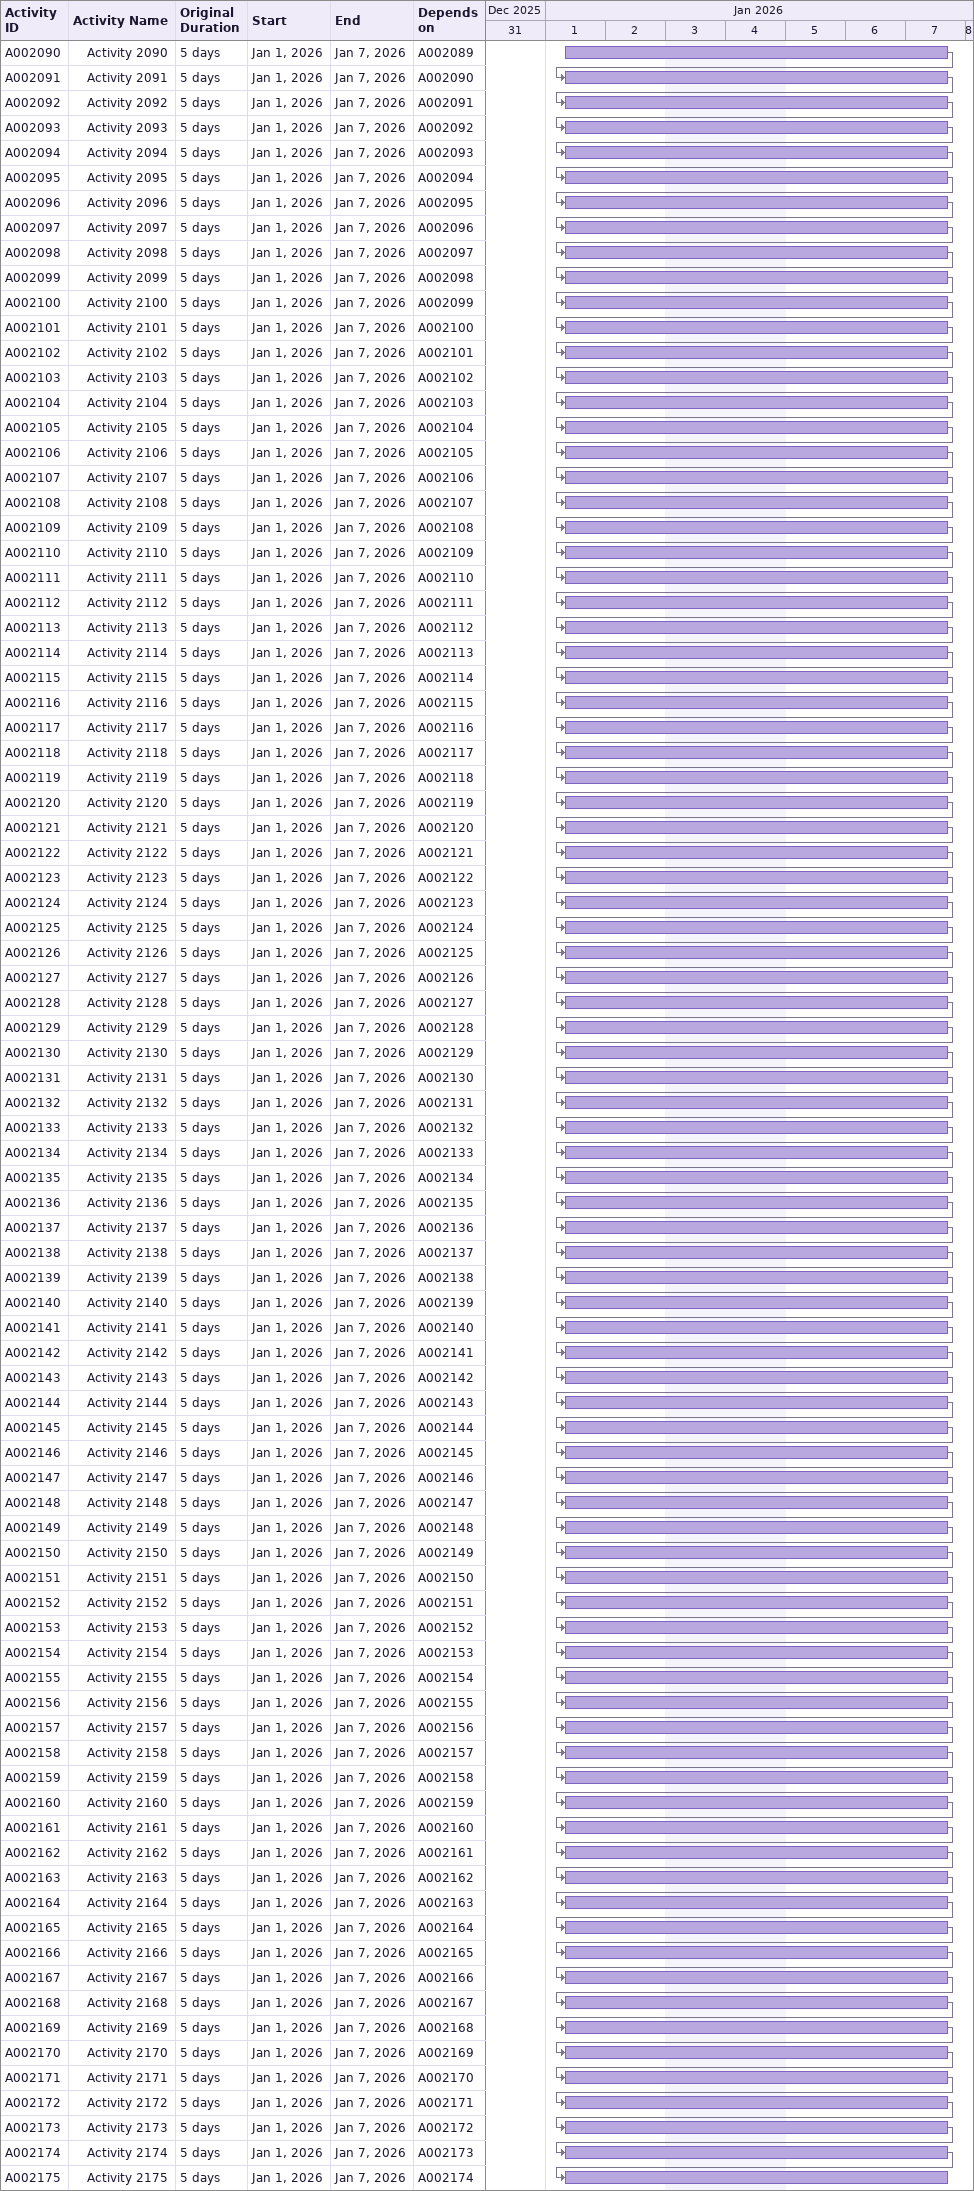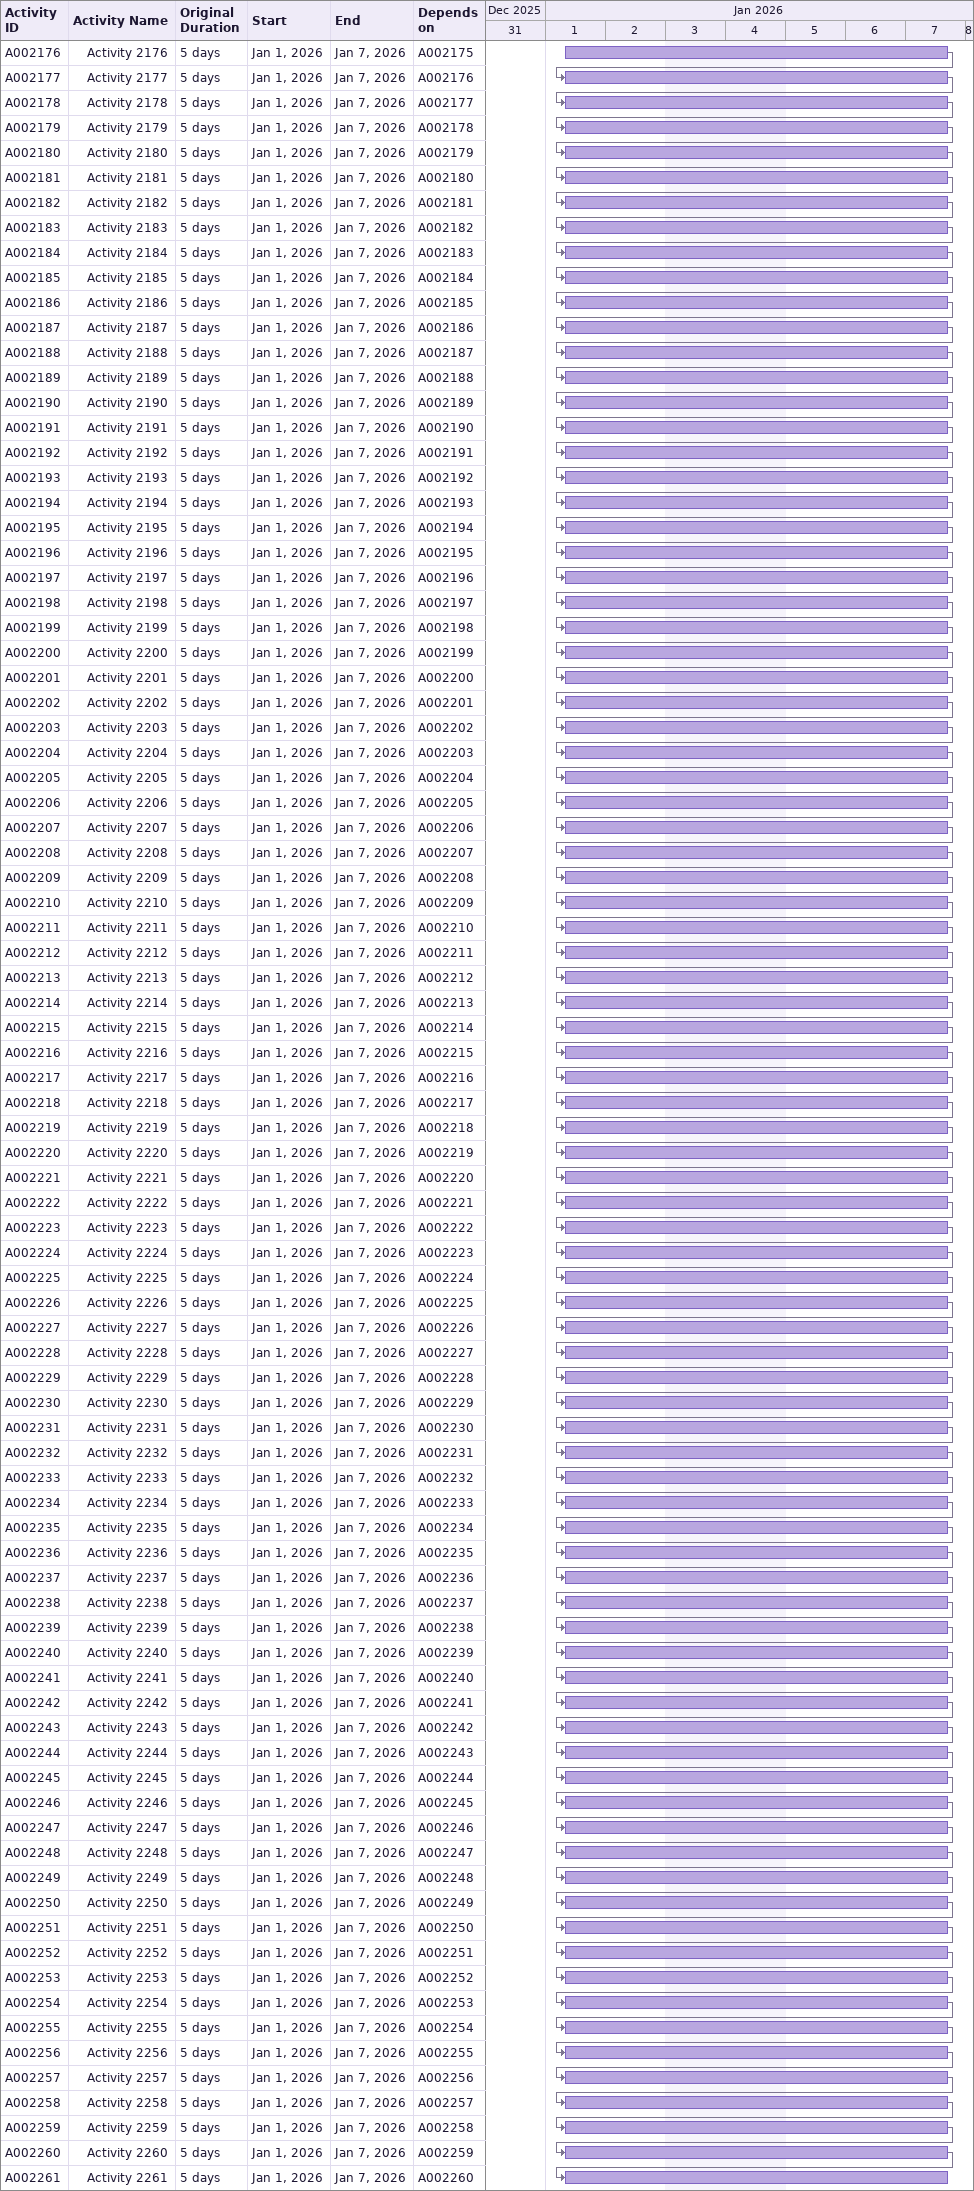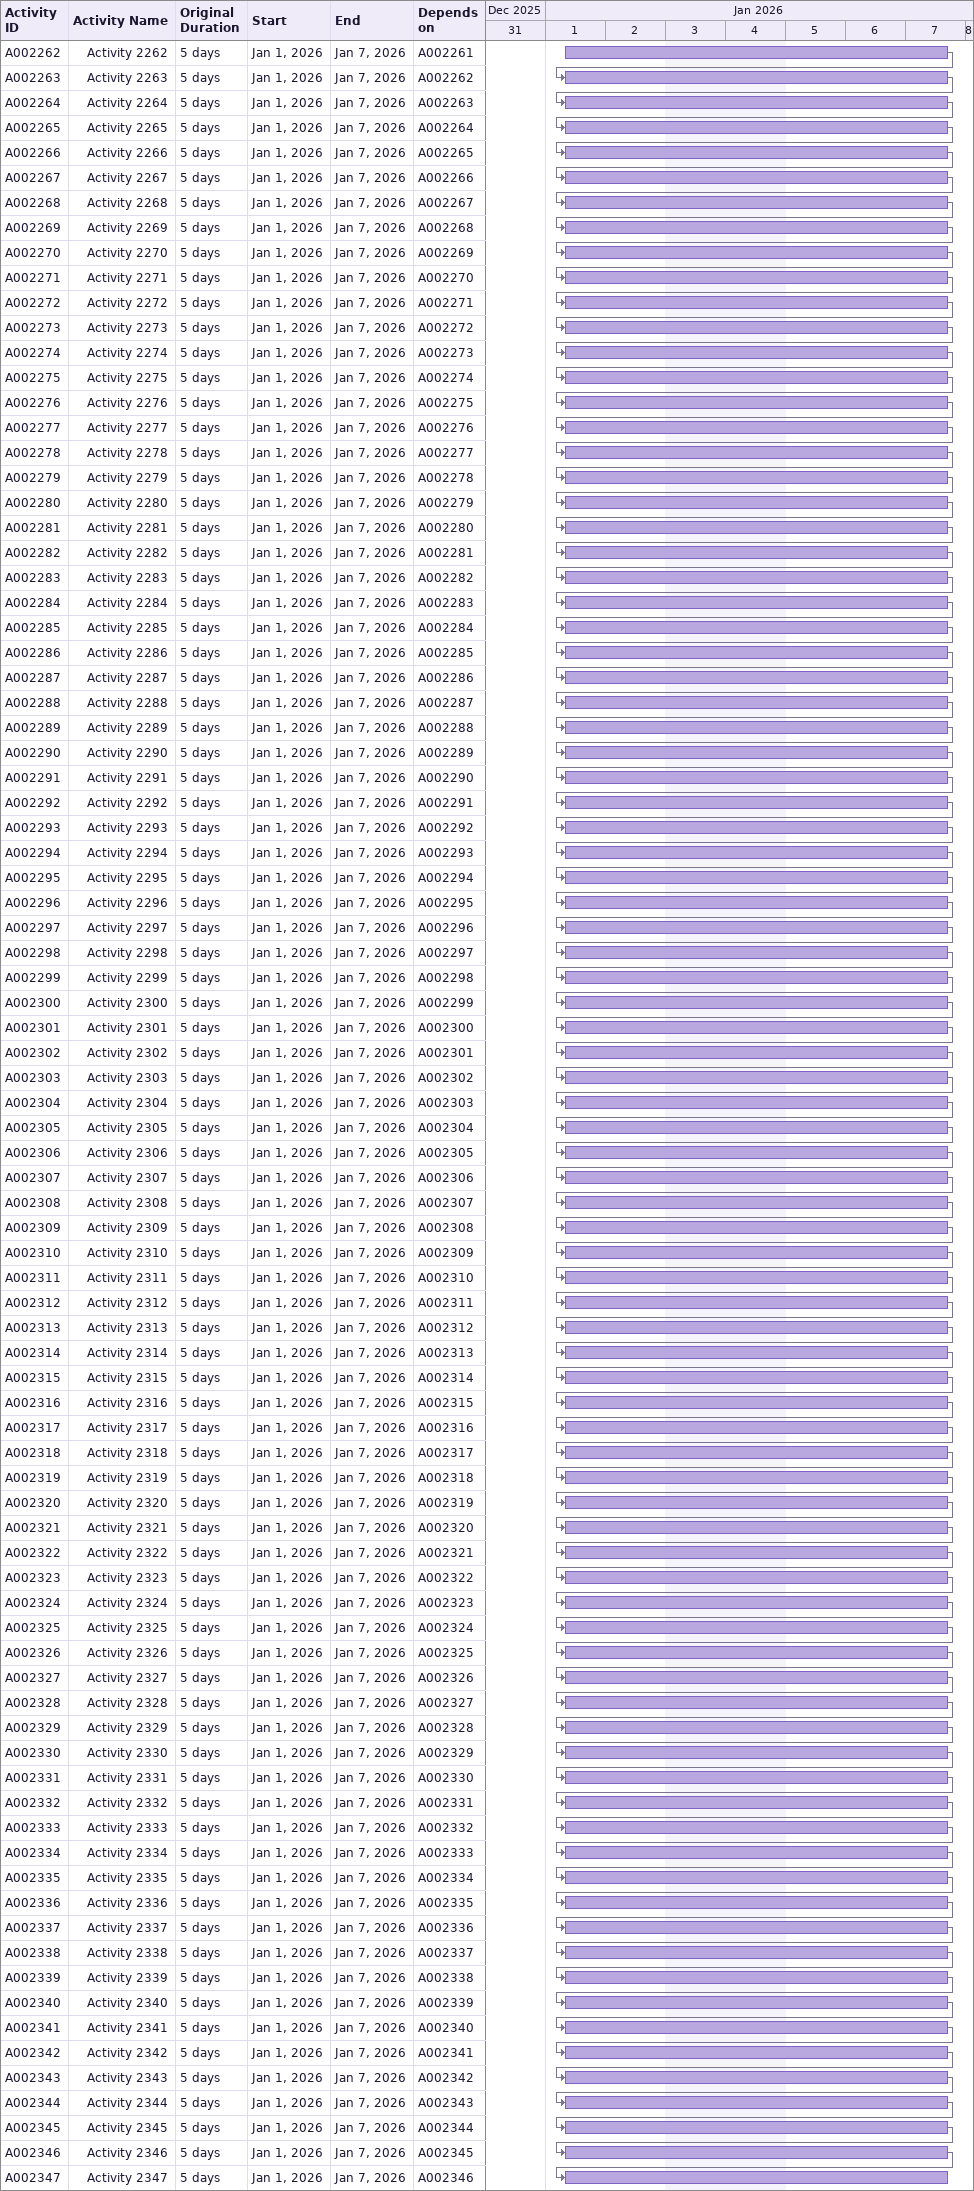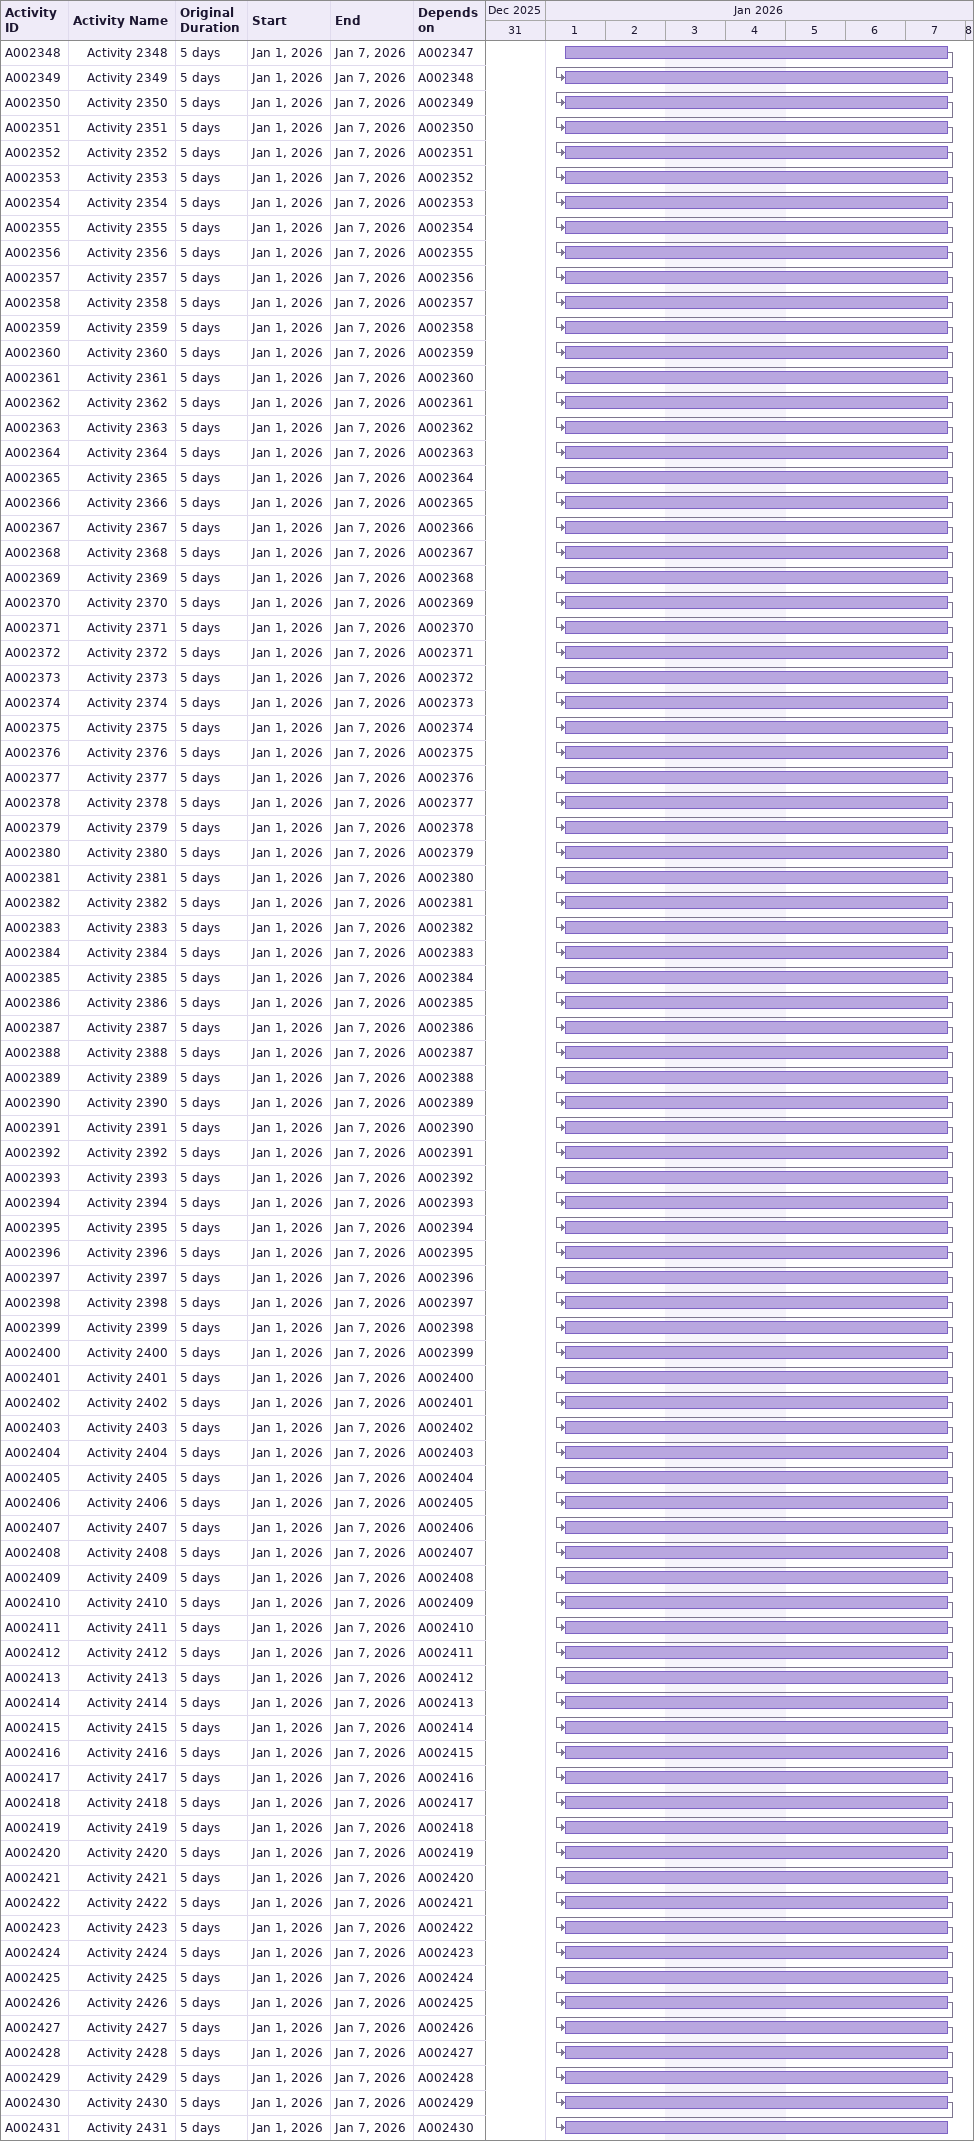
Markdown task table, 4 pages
| ID | Level | Task | Original duration | Start | Finish | Predecessors |
|---|---|---|---|---|---|---|
| A002090 | 2 | Activity 2090 | 5d | 2026-01-01 | 2026-01-07 | A002089 |
| A002091 | 2 | Activity 2091 | 5d | 2026-01-01 | 2026-01-07 | A002090 |
| A002092 | 2 | Activity 2092 | 5d | 2026-01-01 | 2026-01-07 | A002091 |
| A002093 | 2 | Activity 2093 | 5d | 2026-01-01 | 2026-01-07 | A002092 |
| A002094 | 2 | Activity 2094 | 5d | 2026-01-01 | 2026-01-07 | A002093 |
| A002095 | 2 | Activity 2095 | 5d | 2026-01-01 | 2026-01-07 | A002094 |
| A002096 | 2 | Activity 2096 | 5d | 2026-01-01 | 2026-01-07 | A002095 |
| A002097 | 2 | Activity 2097 | 5d | 2026-01-01 | 2026-01-07 | A002096 |
| A002098 | 2 | Activity 2098 | 5d | 2026-01-01 | 2026-01-07 | A002097 |
| A002099 | 2 | Activity 2099 | 5d | 2026-01-01 | 2026-01-07 | A002098 |
| A002100 | 2 | Activity 2100 | 5d | 2026-01-01 | 2026-01-07 | A002099 |
| A002101 | 2 | Activity 2101 | 5d | 2026-01-01 | 2026-01-07 | A002100 |
| A002102 | 2 | Activity 2102 | 5d | 2026-01-01 | 2026-01-07 | A002101 |
| A002103 | 2 | Activity 2103 | 5d | 2026-01-01 | 2026-01-07 | A002102 |
| A002104 | 2 | Activity 2104 | 5d | 2026-01-01 | 2026-01-07 | A002103 |
| A002105 | 2 | Activity 2105 | 5d | 2026-01-01 | 2026-01-07 | A002104 |
| A002106 | 2 | Activity 2106 | 5d | 2026-01-01 | 2026-01-07 | A002105 |
| A002107 | 2 | Activity 2107 | 5d | 2026-01-01 | 2026-01-07 | A002106 |
| A002108 | 2 | Activity 2108 | 5d | 2026-01-01 | 2026-01-07 | A002107 |
| A002109 | 2 | Activity 2109 | 5d | 2026-01-01 | 2026-01-07 | A002108 |
| A002110 | 2 | Activity 2110 | 5d | 2026-01-01 | 2026-01-07 | A002109 |
| A002111 | 2 | Activity 2111 | 5d | 2026-01-01 | 2026-01-07 | A002110 |
| A002112 | 2 | Activity 2112 | 5d | 2026-01-01 | 2026-01-07 | A002111 |
| A002113 | 2 | Activity 2113 | 5d | 2026-01-01 | 2026-01-07 | A002112 |
| A002114 | 2 | Activity 2114 | 5d | 2026-01-01 | 2026-01-07 | A002113 |
| A002115 | 2 | Activity 2115 | 5d | 2026-01-01 | 2026-01-07 | A002114 |
| A002116 | 2 | Activity 2116 | 5d | 2026-01-01 | 2026-01-07 | A002115 |
| A002117 | 2 | Activity 2117 | 5d | 2026-01-01 | 2026-01-07 | A002116 |
| A002118 | 2 | Activity 2118 | 5d | 2026-01-01 | 2026-01-07 | A002117 |
| A002119 | 2 | Activity 2119 | 5d | 2026-01-01 | 2026-01-07 | A002118 |
| A002120 | 2 | Activity 2120 | 5d | 2026-01-01 | 2026-01-07 | A002119 |
| A002121 | 2 | Activity 2121 | 5d | 2026-01-01 | 2026-01-07 | A002120 |
| A002122 | 2 | Activity 2122 | 5d | 2026-01-01 | 2026-01-07 | A002121 |
| A002123 | 2 | Activity 2123 | 5d | 2026-01-01 | 2026-01-07 | A002122 |
| A002124 | 2 | Activity 2124 | 5d | 2026-01-01 | 2026-01-07 | A002123 |
| A002125 | 2 | Activity 2125 | 5d | 2026-01-01 | 2026-01-07 | A002124 |
| A002126 | 2 | Activity 2126 | 5d | 2026-01-01 | 2026-01-07 | A002125 |
| A002127 | 2 | Activity 2127 | 5d | 2026-01-01 | 2026-01-07 | A002126 |
| A002128 | 2 | Activity 2128 | 5d | 2026-01-01 | 2026-01-07 | A002127 |
| A002129 | 2 | Activity 2129 | 5d | 2026-01-01 | 2026-01-07 | A002128 |
| A002130 | 2 | Activity 2130 | 5d | 2026-01-01 | 2026-01-07 | A002129 |
| A002131 | 2 | Activity 2131 | 5d | 2026-01-01 | 2026-01-07 | A002130 |
| A002132 | 2 | Activity 2132 | 5d | 2026-01-01 | 2026-01-07 | A002131 |
| A002133 | 2 | Activity 2133 | 5d | 2026-01-01 | 2026-01-07 | A002132 |
| A002134 | 2 | Activity 2134 | 5d | 2026-01-01 | 2026-01-07 | A002133 |
| A002135 | 2 | Activity 2135 | 5d | 2026-01-01 | 2026-01-07 | A002134 |
| A002136 | 2 | Activity 2136 | 5d | 2026-01-01 | 2026-01-07 | A002135 |
| A002137 | 2 | Activity 2137 | 5d | 2026-01-01 | 2026-01-07 | A002136 |
| A002138 | 2 | Activity 2138 | 5d | 2026-01-01 | 2026-01-07 | A002137 |
| A002139 | 2 | Activity 2139 | 5d | 2026-01-01 | 2026-01-07 | A002138 |
| A002140 | 2 | Activity 2140 | 5d | 2026-01-01 | 2026-01-07 | A002139 |
| A002141 | 2 | Activity 2141 | 5d | 2026-01-01 | 2026-01-07 | A002140 |
| A002142 | 2 | Activity 2142 | 5d | 2026-01-01 | 2026-01-07 | A002141 |
| A002143 | 2 | Activity 2143 | 5d | 2026-01-01 | 2026-01-07 | A002142 |
| A002144 | 2 | Activity 2144 | 5d | 2026-01-01 | 2026-01-07 | A002143 |
| A002145 | 2 | Activity 2145 | 5d | 2026-01-01 | 2026-01-07 | A002144 |
| A002146 | 2 | Activity 2146 | 5d | 2026-01-01 | 2026-01-07 | A002145 |
| A002147 | 2 | Activity 2147 | 5d | 2026-01-01 | 2026-01-07 | A002146 |
| A002148 | 2 | Activity 2148 | 5d | 2026-01-01 | 2026-01-07 | A002147 |
| A002149 | 2 | Activity 2149 | 5d | 2026-01-01 | 2026-01-07 | A002148 |
| A002150 | 2 | Activity 2150 | 5d | 2026-01-01 | 2026-01-07 | A002149 |
| A002151 | 2 | Activity 2151 | 5d | 2026-01-01 | 2026-01-07 | A002150 |
| A002152 | 2 | Activity 2152 | 5d | 2026-01-01 | 2026-01-07 | A002151 |
| A002153 | 2 | Activity 2153 | 5d | 2026-01-01 | 2026-01-07 | A002152 |
| A002154 | 2 | Activity 2154 | 5d | 2026-01-01 | 2026-01-07 | A002153 |
| A002155 | 2 | Activity 2155 | 5d | 2026-01-01 | 2026-01-07 | A002154 |
| A002156 | 2 | Activity 2156 | 5d | 2026-01-01 | 2026-01-07 | A002155 |
| A002157 | 2 | Activity 2157 | 5d | 2026-01-01 | 2026-01-07 | A002156 |
| A002158 | 2 | Activity 2158 | 5d | 2026-01-01 | 2026-01-07 | A002157 |
| A002159 | 2 | Activity 2159 | 5d | 2026-01-01 | 2026-01-07 | A002158 |
| A002160 | 2 | Activity 2160 | 5d | 2026-01-01 | 2026-01-07 | A002159 |
| A002161 | 2 | Activity 2161 | 5d | 2026-01-01 | 2026-01-07 | A002160 |
| A002162 | 2 | Activity 2162 | 5d | 2026-01-01 | 2026-01-07 | A002161 |
| A002163 | 2 | Activity 2163 | 5d | 2026-01-01 | 2026-01-07 | A002162 |
| A002164 | 2 | Activity 2164 | 5d | 2026-01-01 | 2026-01-07 | A002163 |
| A002165 | 2 | Activity 2165 | 5d | 2026-01-01 | 2026-01-07 | A002164 |
| A002166 | 2 | Activity 2166 | 5d | 2026-01-01 | 2026-01-07 | A002165 |
| A002167 | 2 | Activity 2167 | 5d | 2026-01-01 | 2026-01-07 | A002166 |
| A002168 | 2 | Activity 2168 | 5d | 2026-01-01 | 2026-01-07 | A002167 |
| A002169 | 2 | Activity 2169 | 5d | 2026-01-01 | 2026-01-07 | A002168 |
| A002170 | 2 | Activity 2170 | 5d | 2026-01-01 | 2026-01-07 | A002169 |
| A002171 | 2 | Activity 2171 | 5d | 2026-01-01 | 2026-01-07 | A002170 |
| A002172 | 2 | Activity 2172 | 5d | 2026-01-01 | 2026-01-07 | A002171 |
| A002173 | 2 | Activity 2173 | 5d | 2026-01-01 | 2026-01-07 | A002172 |
| A002174 | 2 | Activity 2174 | 5d | 2026-01-01 | 2026-01-07 | A002173 |
| A002175 | 2 | Activity 2175 | 5d | 2026-01-01 | 2026-01-07 | A002174 |
| A002176 | 2 | Activity 2176 | 5d | 2026-01-01 | 2026-01-07 | A002175 |
| A002177 | 2 | Activity 2177 | 5d | 2026-01-01 | 2026-01-07 | A002176 |
| A002178 | 2 | Activity 2178 | 5d | 2026-01-01 | 2026-01-07 | A002177 |
| A002179 | 2 | Activity 2179 | 5d | 2026-01-01 | 2026-01-07 | A002178 |
| A002180 | 2 | Activity 2180 | 5d | 2026-01-01 | 2026-01-07 | A002179 |
| A002181 | 2 | Activity 2181 | 5d | 2026-01-01 | 2026-01-07 | A002180 |
| A002182 | 2 | Activity 2182 | 5d | 2026-01-01 | 2026-01-07 | A002181 |
| A002183 | 2 | Activity 2183 | 5d | 2026-01-01 | 2026-01-07 | A002182 |
| A002184 | 2 | Activity 2184 | 5d | 2026-01-01 | 2026-01-07 | A002183 |
| A002185 | 2 | Activity 2185 | 5d | 2026-01-01 | 2026-01-07 | A002184 |
| A002186 | 2 | Activity 2186 | 5d | 2026-01-01 | 2026-01-07 | A002185 |
| A002187 | 2 | Activity 2187 | 5d | 2026-01-01 | 2026-01-07 | A002186 |
| A002188 | 2 | Activity 2188 | 5d | 2026-01-01 | 2026-01-07 | A002187 |
| A002189 | 2 | Activity 2189 | 5d | 2026-01-01 | 2026-01-07 | A002188 |
| A002190 | 2 | Activity 2190 | 5d | 2026-01-01 | 2026-01-07 | A002189 |
| A002191 | 2 | Activity 2191 | 5d | 2026-01-01 | 2026-01-07 | A002190 |
| A002192 | 2 | Activity 2192 | 5d | 2026-01-01 | 2026-01-07 | A002191 |
| A002193 | 2 | Activity 2193 | 5d | 2026-01-01 | 2026-01-07 | A002192 |
| A002194 | 2 | Activity 2194 | 5d | 2026-01-01 | 2026-01-07 | A002193 |
| A002195 | 2 | Activity 2195 | 5d | 2026-01-01 | 2026-01-07 | A002194 |
| A002196 | 2 | Activity 2196 | 5d | 2026-01-01 | 2026-01-07 | A002195 |
| A002197 | 2 | Activity 2197 | 5d | 2026-01-01 | 2026-01-07 | A002196 |
| A002198 | 2 | Activity 2198 | 5d | 2026-01-01 | 2026-01-07 | A002197 |
| A002199 | 2 | Activity 2199 | 5d | 2026-01-01 | 2026-01-07 | A002198 |
| A002200 | 2 | Activity 2200 | 5d | 2026-01-01 | 2026-01-07 | A002199 |
| A002201 | 2 | Activity 2201 | 5d | 2026-01-01 | 2026-01-07 | A002200 |
| A002202 | 2 | Activity 2202 | 5d | 2026-01-01 | 2026-01-07 | A002201 |
| A002203 | 2 | Activity 2203 | 5d | 2026-01-01 | 2026-01-07 | A002202 |
| A002204 | 2 | Activity 2204 | 5d | 2026-01-01 | 2026-01-07 | A002203 |
| A002205 | 2 | Activity 2205 | 5d | 2026-01-01 | 2026-01-07 | A002204 |
| A002206 | 2 | Activity 2206 | 5d | 2026-01-01 | 2026-01-07 | A002205 |
| A002207 | 2 | Activity 2207 | 5d | 2026-01-01 | 2026-01-07 | A002206 |
| A002208 | 2 | Activity 2208 | 5d | 2026-01-01 | 2026-01-07 | A002207 |
| A002209 | 2 | Activity 2209 | 5d | 2026-01-01 | 2026-01-07 | A002208 |
| A002210 | 2 | Activity 2210 | 5d | 2026-01-01 | 2026-01-07 | A002209 |
| A002211 | 2 | Activity 2211 | 5d | 2026-01-01 | 2026-01-07 | A002210 |
| A002212 | 2 | Activity 2212 | 5d | 2026-01-01 | 2026-01-07 | A002211 |
| A002213 | 2 | Activity 2213 | 5d | 2026-01-01 | 2026-01-07 | A002212 |
| A002214 | 2 | Activity 2214 | 5d | 2026-01-01 | 2026-01-07 | A002213 |
| A002215 | 2 | Activity 2215 | 5d | 2026-01-01 | 2026-01-07 | A002214 |
| A002216 | 2 | Activity 2216 | 5d | 2026-01-01 | 2026-01-07 | A002215 |
| A002217 | 2 | Activity 2217 | 5d | 2026-01-01 | 2026-01-07 | A002216 |
| A002218 | 2 | Activity 2218 | 5d | 2026-01-01 | 2026-01-07 | A002217 |
| A002219 | 2 | Activity 2219 | 5d | 2026-01-01 | 2026-01-07 | A002218 |
| A002220 | 2 | Activity 2220 | 5d | 2026-01-01 | 2026-01-07 | A002219 |
| A002221 | 2 | Activity 2221 | 5d | 2026-01-01 | 2026-01-07 | A002220 |
| A002222 | 2 | Activity 2222 | 5d | 2026-01-01 | 2026-01-07 | A002221 |
| A002223 | 2 | Activity 2223 | 5d | 2026-01-01 | 2026-01-07 | A002222 |
| A002224 | 2 | Activity 2224 | 5d | 2026-01-01 | 2026-01-07 | A002223 |
| A002225 | 2 | Activity 2225 | 5d | 2026-01-01 | 2026-01-07 | A002224 |
| A002226 | 2 | Activity 2226 | 5d | 2026-01-01 | 2026-01-07 | A002225 |
| A002227 | 2 | Activity 2227 | 5d | 2026-01-01 | 2026-01-07 | A002226 |
| A002228 | 2 | Activity 2228 | 5d | 2026-01-01 | 2026-01-07 | A002227 |
| A002229 | 2 | Activity 2229 | 5d | 2026-01-01 | 2026-01-07 | A002228 |
| A002230 | 2 | Activity 2230 | 5d | 2026-01-01 | 2026-01-07 | A002229 |
| A002231 | 2 | Activity 2231 | 5d | 2026-01-01 | 2026-01-07 | A002230 |
| A002232 | 2 | Activity 2232 | 5d | 2026-01-01 | 2026-01-07 | A002231 |
| A002233 | 2 | Activity 2233 | 5d | 2026-01-01 | 2026-01-07 | A002232 |
| A002234 | 2 | Activity 2234 | 5d | 2026-01-01 | 2026-01-07 | A002233 |
| A002235 | 2 | Activity 2235 | 5d | 2026-01-01 | 2026-01-07 | A002234 |
| A002236 | 2 | Activity 2236 | 5d | 2026-01-01 | 2026-01-07 | A002235 |
| A002237 | 2 | Activity 2237 | 5d | 2026-01-01 | 2026-01-07 | A002236 |
| A002238 | 2 | Activity 2238 | 5d | 2026-01-01 | 2026-01-07 | A002237 |
| A002239 | 2 | Activity 2239 | 5d | 2026-01-01 | 2026-01-07 | A002238 |
| A002240 | 2 | Activity 2240 | 5d | 2026-01-01 | 2026-01-07 | A002239 |
| A002241 | 2 | Activity 2241 | 5d | 2026-01-01 | 2026-01-07 | A002240 |
| A002242 | 2 | Activity 2242 | 5d | 2026-01-01 | 2026-01-07 | A002241 |
| A002243 | 2 | Activity 2243 | 5d | 2026-01-01 | 2026-01-07 | A002242 |
| A002244 | 2 | Activity 2244 | 5d | 2026-01-01 | 2026-01-07 | A002243 |
| A002245 | 2 | Activity 2245 | 5d | 2026-01-01 | 2026-01-07 | A002244 |
| A002246 | 2 | Activity 2246 | 5d | 2026-01-01 | 2026-01-07 | A002245 |
| A002247 | 2 | Activity 2247 | 5d | 2026-01-01 | 2026-01-07 | A002246 |
| A002248 | 2 | Activity 2248 | 5d | 2026-01-01 | 2026-01-07 | A002247 |
| A002249 | 2 | Activity 2249 | 5d | 2026-01-01 | 2026-01-07 | A002248 |
| A002250 | 2 | Activity 2250 | 5d | 2026-01-01 | 2026-01-07 | A002249 |
| A002251 | 2 | Activity 2251 | 5d | 2026-01-01 | 2026-01-07 | A002250 |
| A002252 | 2 | Activity 2252 | 5d | 2026-01-01 | 2026-01-07 | A002251 |
| A002253 | 2 | Activity 2253 | 5d | 2026-01-01 | 2026-01-07 | A002252 |
| A002254 | 2 | Activity 2254 | 5d | 2026-01-01 | 2026-01-07 | A002253 |
| A002255 | 2 | Activity 2255 | 5d | 2026-01-01 | 2026-01-07 | A002254 |
| A002256 | 2 | Activity 2256 | 5d | 2026-01-01 | 2026-01-07 | A002255 |
| A002257 | 2 | Activity 2257 | 5d | 2026-01-01 | 2026-01-07 | A002256 |
| A002258 | 2 | Activity 2258 | 5d | 2026-01-01 | 2026-01-07 | A002257 |
| A002259 | 2 | Activity 2259 | 5d | 2026-01-01 | 2026-01-07 | A002258 |
| A002260 | 2 | Activity 2260 | 5d | 2026-01-01 | 2026-01-07 | A002259 |
| A002261 | 2 | Activity 2261 | 5d | 2026-01-01 | 2026-01-07 | A002260 |
| A002262 | 2 | Activity 2262 | 5d | 2026-01-01 | 2026-01-07 | A002261 |
| A002263 | 2 | Activity 2263 | 5d | 2026-01-01 | 2026-01-07 | A002262 |
| A002264 | 2 | Activity 2264 | 5d | 2026-01-01 | 2026-01-07 | A002263 |
| A002265 | 2 | Activity 2265 | 5d | 2026-01-01 | 2026-01-07 | A002264 |
| A002266 | 2 | Activity 2266 | 5d | 2026-01-01 | 2026-01-07 | A002265 |
| A002267 | 2 | Activity 2267 | 5d | 2026-01-01 | 2026-01-07 | A002266 |
| A002268 | 2 | Activity 2268 | 5d | 2026-01-01 | 2026-01-07 | A002267 |
| A002269 | 2 | Activity 2269 | 5d | 2026-01-01 | 2026-01-07 | A002268 |
| A002270 | 2 | Activity 2270 | 5d | 2026-01-01 | 2026-01-07 | A002269 |
| A002271 | 2 | Activity 2271 | 5d | 2026-01-01 | 2026-01-07 | A002270 |
| A002272 | 2 | Activity 2272 | 5d | 2026-01-01 | 2026-01-07 | A002271 |
| A002273 | 2 | Activity 2273 | 5d | 2026-01-01 | 2026-01-07 | A002272 |
| A002274 | 2 | Activity 2274 | 5d | 2026-01-01 | 2026-01-07 | A002273 |
| A002275 | 2 | Activity 2275 | 5d | 2026-01-01 | 2026-01-07 | A002274 |
| A002276 | 2 | Activity 2276 | 5d | 2026-01-01 | 2026-01-07 | A002275 |
| A002277 | 2 | Activity 2277 | 5d | 2026-01-01 | 2026-01-07 | A002276 |
| A002278 | 2 | Activity 2278 | 5d | 2026-01-01 | 2026-01-07 | A002277 |
| A002279 | 2 | Activity 2279 | 5d | 2026-01-01 | 2026-01-07 | A002278 |
| A002280 | 2 | Activity 2280 | 5d | 2026-01-01 | 2026-01-07 | A002279 |
| A002281 | 2 | Activity 2281 | 5d | 2026-01-01 | 2026-01-07 | A002280 |
| A002282 | 2 | Activity 2282 | 5d | 2026-01-01 | 2026-01-07 | A002281 |
| A002283 | 2 | Activity 2283 | 5d | 2026-01-01 | 2026-01-07 | A002282 |
| A002284 | 2 | Activity 2284 | 5d | 2026-01-01 | 2026-01-07 | A002283 |
| A002285 | 2 | Activity 2285 | 5d | 2026-01-01 | 2026-01-07 | A002284 |
| A002286 | 2 | Activity 2286 | 5d | 2026-01-01 | 2026-01-07 | A002285 |
| A002287 | 2 | Activity 2287 | 5d | 2026-01-01 | 2026-01-07 | A002286 |
| A002288 | 2 | Activity 2288 | 5d | 2026-01-01 | 2026-01-07 | A002287 |
| A002289 | 2 | Activity 2289 | 5d | 2026-01-01 | 2026-01-07 | A002288 |
| A002290 | 2 | Activity 2290 | 5d | 2026-01-01 | 2026-01-07 | A002289 |
| A002291 | 2 | Activity 2291 | 5d | 2026-01-01 | 2026-01-07 | A002290 |
| A002292 | 2 | Activity 2292 | 5d | 2026-01-01 | 2026-01-07 | A002291 |
| A002293 | 2 | Activity 2293 | 5d | 2026-01-01 | 2026-01-07 | A002292 |
| A002294 | 2 | Activity 2294 | 5d | 2026-01-01 | 2026-01-07 | A002293 |
| A002295 | 2 | Activity 2295 | 5d | 2026-01-01 | 2026-01-07 | A002294 |
| A002296 | 2 | Activity 2296 | 5d | 2026-01-01 | 2026-01-07 | A002295 |
| A002297 | 2 | Activity 2297 | 5d | 2026-01-01 | 2026-01-07 | A002296 |
| A002298 | 2 | Activity 2298 | 5d | 2026-01-01 | 2026-01-07 | A002297 |
| A002299 | 2 | Activity 2299 | 5d | 2026-01-01 | 2026-01-07 | A002298 |
| A002300 | 2 | Activity 2300 | 5d | 2026-01-01 | 2026-01-07 | A002299 |
| A002301 | 2 | Activity 2301 | 5d | 2026-01-01 | 2026-01-07 | A002300 |
| A002302 | 2 | Activity 2302 | 5d | 2026-01-01 | 2026-01-07 | A002301 |
| A002303 | 2 | Activity 2303 | 5d | 2026-01-01 | 2026-01-07 | A002302 |
| A002304 | 2 | Activity 2304 | 5d | 2026-01-01 | 2026-01-07 | A002303 |
| A002305 | 2 | Activity 2305 | 5d | 2026-01-01 | 2026-01-07 | A002304 |
| A002306 | 2 | Activity 2306 | 5d | 2026-01-01 | 2026-01-07 | A002305 |
| A002307 | 2 | Activity 2307 | 5d | 2026-01-01 | 2026-01-07 | A002306 |
| A002308 | 2 | Activity 2308 | 5d | 2026-01-01 | 2026-01-07 | A002307 |
| A002309 | 2 | Activity 2309 | 5d | 2026-01-01 | 2026-01-07 | A002308 |
| A002310 | 2 | Activity 2310 | 5d | 2026-01-01 | 2026-01-07 | A002309 |
| A002311 | 2 | Activity 2311 | 5d | 2026-01-01 | 2026-01-07 | A002310 |
| A002312 | 2 | Activity 2312 | 5d | 2026-01-01 | 2026-01-07 | A002311 |
| A002313 | 2 | Activity 2313 | 5d | 2026-01-01 | 2026-01-07 | A002312 |
| A002314 | 2 | Activity 2314 | 5d | 2026-01-01 | 2026-01-07 | A002313 |
| A002315 | 2 | Activity 2315 | 5d | 2026-01-01 | 2026-01-07 | A002314 |
| A002316 | 2 | Activity 2316 | 5d | 2026-01-01 | 2026-01-07 | A002315 |
| A002317 | 2 | Activity 2317 | 5d | 2026-01-01 | 2026-01-07 | A002316 |
| A002318 | 2 | Activity 2318 | 5d | 2026-01-01 | 2026-01-07 | A002317 |
| A002319 | 2 | Activity 2319 | 5d | 2026-01-01 | 2026-01-07 | A002318 |
| A002320 | 2 | Activity 2320 | 5d | 2026-01-01 | 2026-01-07 | A002319 |
| A002321 | 2 | Activity 2321 | 5d | 2026-01-01 | 2026-01-07 | A002320 |
| A002322 | 2 | Activity 2322 | 5d | 2026-01-01 | 2026-01-07 | A002321 |
| A002323 | 2 | Activity 2323 | 5d | 2026-01-01 | 2026-01-07 | A002322 |
| A002324 | 2 | Activity 2324 | 5d | 2026-01-01 | 2026-01-07 | A002323 |
| A002325 | 2 | Activity 2325 | 5d | 2026-01-01 | 2026-01-07 | A002324 |
| A002326 | 2 | Activity 2326 | 5d | 2026-01-01 | 2026-01-07 | A002325 |
| A002327 | 2 | Activity 2327 | 5d | 2026-01-01 | 2026-01-07 | A002326 |
| A002328 | 2 | Activity 2328 | 5d | 2026-01-01 | 2026-01-07 | A002327 |
| A002329 | 2 | Activity 2329 | 5d | 2026-01-01 | 2026-01-07 | A002328 |
| A002330 | 2 | Activity 2330 | 5d | 2026-01-01 | 2026-01-07 | A002329 |
| A002331 | 2 | Activity 2331 | 5d | 2026-01-01 | 2026-01-07 | A002330 |
| A002332 | 2 | Activity 2332 | 5d | 2026-01-01 | 2026-01-07 | A002331 |
| A002333 | 2 | Activity 2333 | 5d | 2026-01-01 | 2026-01-07 | A002332 |
| A002334 | 2 | Activity 2334 | 5d | 2026-01-01 | 2026-01-07 | A002333 |
| A002335 | 2 | Activity 2335 | 5d | 2026-01-01 | 2026-01-07 | A002334 |
| A002336 | 2 | Activity 2336 | 5d | 2026-01-01 | 2026-01-07 | A002335 |
| A002337 | 2 | Activity 2337 | 5d | 2026-01-01 | 2026-01-07 | A002336 |
| A002338 | 2 | Activity 2338 | 5d | 2026-01-01 | 2026-01-07 | A002337 |
| A002339 | 2 | Activity 2339 | 5d | 2026-01-01 | 2026-01-07 | A002338 |
| A002340 | 2 | Activity 2340 | 5d | 2026-01-01 | 2026-01-07 | A002339 |
| A002341 | 2 | Activity 2341 | 5d | 2026-01-01 | 2026-01-07 | A002340 |
| A002342 | 2 | Activity 2342 | 5d | 2026-01-01 | 2026-01-07 | A002341 |
| A002343 | 2 | Activity 2343 | 5d | 2026-01-01 | 2026-01-07 | A002342 |
| A002344 | 2 | Activity 2344 | 5d | 2026-01-01 | 2026-01-07 | A002343 |
| A002345 | 2 | Activity 2345 | 5d | 2026-01-01 | 2026-01-07 | A002344 |
| A002346 | 2 | Activity 2346 | 5d | 2026-01-01 | 2026-01-07 | A002345 |
| A002347 | 2 | Activity 2347 | 5d | 2026-01-01 | 2026-01-07 | A002346 |
| A002348 | 2 | Activity 2348 | 5d | 2026-01-01 | 2026-01-07 | A002347 |
| A002349 | 2 | Activity 2349 | 5d | 2026-01-01 | 2026-01-07 | A002348 |
| A002350 | 2 | Activity 2350 | 5d | 2026-01-01 | 2026-01-07 | A002349 |
| A002351 | 2 | Activity 2351 | 5d | 2026-01-01 | 2026-01-07 | A002350 |
| A002352 | 2 | Activity 2352 | 5d | 2026-01-01 | 2026-01-07 | A002351 |
| A002353 | 2 | Activity 2353 | 5d | 2026-01-01 | 2026-01-07 | A002352 |
| A002354 | 2 | Activity 2354 | 5d | 2026-01-01 | 2026-01-07 | A002353 |
| A002355 | 2 | Activity 2355 | 5d | 2026-01-01 | 2026-01-07 | A002354 |
| A002356 | 2 | Activity 2356 | 5d | 2026-01-01 | 2026-01-07 | A002355 |
| A002357 | 2 | Activity 2357 | 5d | 2026-01-01 | 2026-01-07 | A002356 |
| A002358 | 2 | Activity 2358 | 5d | 2026-01-01 | 2026-01-07 | A002357 |
| A002359 | 2 | Activity 2359 | 5d | 2026-01-01 | 2026-01-07 | A002358 |
| A002360 | 2 | Activity 2360 | 5d | 2026-01-01 | 2026-01-07 | A002359 |
| A002361 | 2 | Activity 2361 | 5d | 2026-01-01 | 2026-01-07 | A002360 |
| A002362 | 2 | Activity 2362 | 5d | 2026-01-01 | 2026-01-07 | A002361 |
| A002363 | 2 | Activity 2363 | 5d | 2026-01-01 | 2026-01-07 | A002362 |
| A002364 | 2 | Activity 2364 | 5d | 2026-01-01 | 2026-01-07 | A002363 |
| A002365 | 2 | Activity 2365 | 5d | 2026-01-01 | 2026-01-07 | A002364 |
| A002366 | 2 | Activity 2366 | 5d | 2026-01-01 | 2026-01-07 | A002365 |
| A002367 | 2 | Activity 2367 | 5d | 2026-01-01 | 2026-01-07 | A002366 |
| A002368 | 2 | Activity 2368 | 5d | 2026-01-01 | 2026-01-07 | A002367 |
| A002369 | 2 | Activity 2369 | 5d | 2026-01-01 | 2026-01-07 | A002368 |
| A002370 | 2 | Activity 2370 | 5d | 2026-01-01 | 2026-01-07 | A002369 |
| A002371 | 2 | Activity 2371 | 5d | 2026-01-01 | 2026-01-07 | A002370 |
| A002372 | 2 | Activity 2372 | 5d | 2026-01-01 | 2026-01-07 | A002371 |
| A002373 | 2 | Activity 2373 | 5d | 2026-01-01 | 2026-01-07 | A002372 |
| A002374 | 2 | Activity 2374 | 5d | 2026-01-01 | 2026-01-07 | A002373 |
| A002375 | 2 | Activity 2375 | 5d | 2026-01-01 | 2026-01-07 | A002374 |
| A002376 | 2 | Activity 2376 | 5d | 2026-01-01 | 2026-01-07 | A002375 |
| A002377 | 2 | Activity 2377 | 5d | 2026-01-01 | 2026-01-07 | A002376 |
| A002378 | 2 | Activity 2378 | 5d | 2026-01-01 | 2026-01-07 | A002377 |
| A002379 | 2 | Activity 2379 | 5d | 2026-01-01 | 2026-01-07 | A002378 |
| A002380 | 2 | Activity 2380 | 5d | 2026-01-01 | 2026-01-07 | A002379 |
| A002381 | 2 | Activity 2381 | 5d | 2026-01-01 | 2026-01-07 | A002380 |
| A002382 | 2 | Activity 2382 | 5d | 2026-01-01 | 2026-01-07 | A002381 |
| A002383 | 2 | Activity 2383 | 5d | 2026-01-01 | 2026-01-07 | A002382 |
| A002384 | 2 | Activity 2384 | 5d | 2026-01-01 | 2026-01-07 | A002383 |
| A002385 | 2 | Activity 2385 | 5d | 2026-01-01 | 2026-01-07 | A002384 |
| A002386 | 2 | Activity 2386 | 5d | 2026-01-01 | 2026-01-07 | A002385 |
| A002387 | 2 | Activity 2387 | 5d | 2026-01-01 | 2026-01-07 | A002386 |
| A002388 | 2 | Activity 2388 | 5d | 2026-01-01 | 2026-01-07 | A002387 |
| A002389 | 2 | Activity 2389 | 5d | 2026-01-01 | 2026-01-07 | A002388 |
| A002390 | 2 | Activity 2390 | 5d | 2026-01-01 | 2026-01-07 | A002389 |
| A002391 | 2 | Activity 2391 | 5d | 2026-01-01 | 2026-01-07 | A002390 |
| A002392 | 2 | Activity 2392 | 5d | 2026-01-01 | 2026-01-07 | A002391 |
| A002393 | 2 | Activity 2393 | 5d | 2026-01-01 | 2026-01-07 | A002392 |
| A002394 | 2 | Activity 2394 | 5d | 2026-01-01 | 2026-01-07 | A002393 |
| A002395 | 2 | Activity 2395 | 5d | 2026-01-01 | 2026-01-07 | A002394 |
| A002396 | 2 | Activity 2396 | 5d | 2026-01-01 | 2026-01-07 | A002395 |
| A002397 | 2 | Activity 2397 | 5d | 2026-01-01 | 2026-01-07 | A002396 |
| A002398 | 2 | Activity 2398 | 5d | 2026-01-01 | 2026-01-07 | A002397 |
| A002399 | 2 | Activity 2399 | 5d | 2026-01-01 | 2026-01-07 | A002398 |
| A002400 | 2 | Activity 2400 | 5d | 2026-01-01 | 2026-01-07 | A002399 |
| A002401 | 2 | Activity 2401 | 5d | 2026-01-01 | 2026-01-07 | A002400 |
| A002402 | 2 | Activity 2402 | 5d | 2026-01-01 | 2026-01-07 | A002401 |
| A002403 | 2 | Activity 2403 | 5d | 2026-01-01 | 2026-01-07 | A002402 |
| A002404 | 2 | Activity 2404 | 5d | 2026-01-01 | 2026-01-07 | A002403 |
| A002405 | 2 | Activity 2405 | 5d | 2026-01-01 | 2026-01-07 | A002404 |
| A002406 | 2 | Activity 2406 | 5d | 2026-01-01 | 2026-01-07 | A002405 |
| A002407 | 2 | Activity 2407 | 5d | 2026-01-01 | 2026-01-07 | A002406 |
| A002408 | 2 | Activity 2408 | 5d | 2026-01-01 | 2026-01-07 | A002407 |
| A002409 | 2 | Activity 2409 | 5d | 2026-01-01 | 2026-01-07 | A002408 |
| A002410 | 2 | Activity 2410 | 5d | 2026-01-01 | 2026-01-07 | A002409 |
| A002411 | 2 | Activity 2411 | 5d | 2026-01-01 | 2026-01-07 | A002410 |
| A002412 | 2 | Activity 2412 | 5d | 2026-01-01 | 2026-01-07 | A002411 |
| A002413 | 2 | Activity 2413 | 5d | 2026-01-01 | 2026-01-07 | A002412 |
| A002414 | 2 | Activity 2414 | 5d | 2026-01-01 | 2026-01-07 | A002413 |
| A002415 | 2 | Activity 2415 | 5d | 2026-01-01 | 2026-01-07 | A002414 |
| A002416 | 2 | Activity 2416 | 5d | 2026-01-01 | 2026-01-07 | A002415 |
| A002417 | 2 | Activity 2417 | 5d | 2026-01-01 | 2026-01-07 | A002416 |
| A002418 | 2 | Activity 2418 | 5d | 2026-01-01 | 2026-01-07 | A002417 |
| A002419 | 2 | Activity 2419 | 5d | 2026-01-01 | 2026-01-07 | A002418 |
| A002420 | 2 | Activity 2420 | 5d | 2026-01-01 | 2026-01-07 | A002419 |
| A002421 | 2 | Activity 2421 | 5d | 2026-01-01 | 2026-01-07 | A002420 |
| A002422 | 2 | Activity 2422 | 5d | 2026-01-01 | 2026-01-07 | A002421 |
| A002423 | 2 | Activity 2423 | 5d | 2026-01-01 | 2026-01-07 | A002422 |
| A002424 | 2 | Activity 2424 | 5d | 2026-01-01 | 2026-01-07 | A002423 |
| A002425 | 2 | Activity 2425 | 5d | 2026-01-01 | 2026-01-07 | A002424 |
| A002426 | 2 | Activity 2426 | 5d | 2026-01-01 | 2026-01-07 | A002425 |
| A002427 | 2 | Activity 2427 | 5d | 2026-01-01 | 2026-01-07 | A002426 |
| A002428 | 2 | Activity 2428 | 5d | 2026-01-01 | 2026-01-07 | A002427 |
| A002429 | 2 | Activity 2429 | 5d | 2026-01-01 | 2026-01-07 | A002428 |
| A002430 | 2 | Activity 2430 | 5d | 2026-01-01 | 2026-01-07 | A002429 |
| A002431 | 2 | Activity 2431 | 5d | 2026-01-01 | 2026-01-07 | A002430 |
